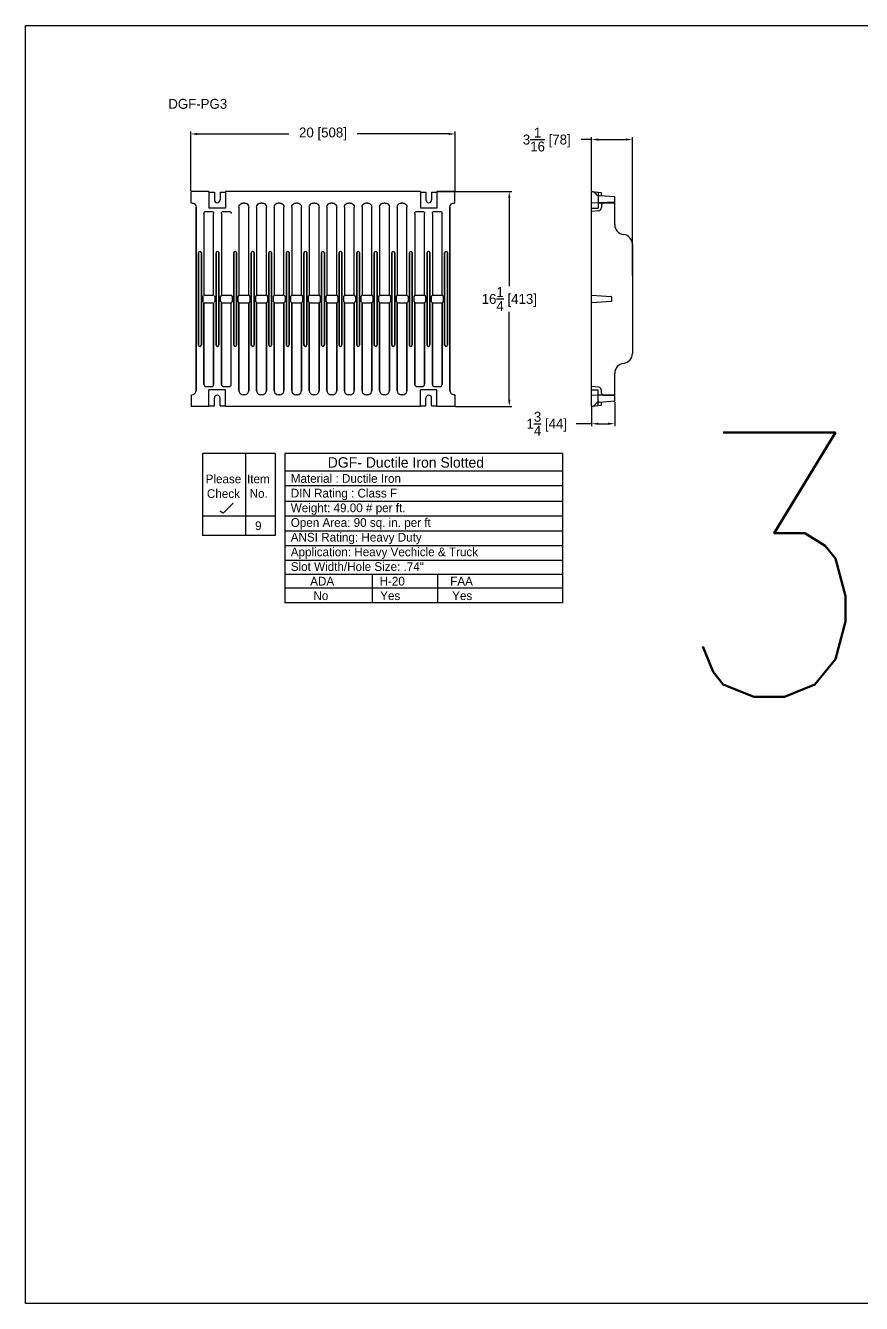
# Model space of a CAD drawing. Extents: x 168 to 616, y -89 to 7.
# Drawn here: x 496 to 559.3, y -89.4 to 7.2 of the extents above; entities that cross this region are included whole.
import ezdxf

# ---------------------------------------------------------------- set-up
doc = ezdxf.new("R2010")
doc.units = 0
doc.header["$LTSCALE"] = 0.5
doc.header["$MEASUREMENT"] = 0
doc.layers.get('0').update_dxf_attribs({"linetype": 'CONTINUOUS'})
doc.layers.get('DEFPOINTS').update_dxf_attribs({"linetype": 'CONTINUOUS'})
doc.layers.add('DIM', color=2, linetype='CONTINUOUS')
doc.styles.add('FT_FONT', font='ROMANS.SHX', dxfattribs={"width": 0.9})
doc.dimstyles.get("Standard").update_dxf_attribs({"dimtxt": 0.75, "dimasz": 0.18, "dimexe": 0.18, "dimexo": 0.0625, "dimgap": 0.09375, "dimtad": 0, "dimtih": 1, "dimtoh": 1, "dimdec": 4, "dimzin": 0, "dimdsep": 46, "dimlunit": 5, "dimtxsty": 'FT_FONT', "dimcen": 0.09, "dimclrt": 256, "dimadec": 0, "dimazin": 0, "dimtp": 0.03125, "dimtfac": 1, "dimtdec": 4, "dimtofl": 0, "dimtmove": 0, "dimatfit": 3, "dimfxl": 0, "dimtolj": 1, "dimtzin": 0, "dimarcsym": 0})

# ---------------------------------------------------------------- blocks, each defined once
blk = doc.blocks.new('*D35')
at = {"color": 0, "lineweight": -2}
for p, q in [((538.837, -1.377), (538.036, -1.377)), ((538.837, -5.246), (538.837, -1.197)), ((539.337, -1.377), (541.427, -1.377)), ((541.927, -11.667), (541.927, -1.197))]:
    blk.add_line(p, q, dxfattribs=at)
at = {"color": 0}
for points in [[(539.337, -1.293), (539.337, -1.46), (538.837, -1.377)], [(541.427, -1.46), (541.427, -1.293), (541.927, -1.377)]]:
    blk.add_solid(points, dxfattribs=at)
at = {"layer": 'DEFPOINTS', "color": 0}
for p in [(541.927, -1.377), (538.837, -5.309), (541.927, -11.73)]:
    blk.add_point(p, dxfattribs=at)
at = {"color": 250, "insert": (535.443, -1.377), "char_height": 0.75, "attachment_point": 5}
blk.add_mtext('\\A1;3{\\H1.000000x;\\S1/16;} [78]', dxfattribs=at)
blk = doc.blocks.new('*D39')
at = {"color": 0, "lineweight": -2}
for p, q in [((527.199, -5.309), (532.789, -5.309)), ((532.609, -5.809), (532.609, -12.465)), ((532.609, -21.059), (532.609, -14.403)), ((528.544, -21.559), (532.789, -21.559))]:
    blk.add_line(p, q, dxfattribs=at)
at = {"color": 0}
for points in [[(532.692, -5.809), (532.525, -5.809), (532.609, -5.309)], [(532.525, -21.059), (532.692, -21.059), (532.609, -21.559)]]:
    blk.add_solid(points, dxfattribs=at)
at = {"layer": 'DEFPOINTS', "color": 0}
for p in [(527.137, -5.309), (528.482, -21.559), (532.609, -21.559)]:
    blk.add_point(p, dxfattribs=at)
at = {"color": 250, "insert": (532.609, -13.434), "char_height": 0.75, "attachment_point": 5}
blk.add_mtext('\\A1;16{\\H1.000000x;\\S1/4;} [413]', dxfattribs=at)
blk = doc.blocks.new('*U96')
at = {"layer": 'DIM', "style": 'FT_FONT', "width": 0.9}
blk.add_text('3', height=20, dxfattribs=at).set_placement((544.937, -43.542))
blk = doc.blocks.new('*D59')
at = {"color": 0, "lineweight": -2}
for p, q in [((508.512, -5.246), (508.512, -0.775)), ((509.012, -0.955), (515.918, -0.955)), ((528.012, -0.955), (521.106, -0.955)), ((528.512, -5.246), (528.512, -0.775))]:
    blk.add_line(p, q, dxfattribs=at)
at = {"color": 0}
for points in [[(509.012, -0.871), (509.012, -1.038), (508.512, -0.955)], [(528.012, -1.038), (528.012, -0.871), (528.512, -0.955)]]:
    blk.add_solid(points, dxfattribs=at)
at = {"layer": 'DEFPOINTS', "color": 0}
for p in [(528.512, -0.955), (508.512, -5.309), (528.512, -5.309)]:
    blk.add_point(p, dxfattribs=at)
at = {"color": 250, "insert": (518.512, -0.955), "char_height": 0.75, "attachment_point": 5}
blk.add_mtext('\\A1;20 [508]', dxfattribs=at)
blk = doc.blocks.new('*U126')
at = {"color": 250}
for s, height, p in [('            DGF- Ductile Iron Slotted', 0.792, (515.337, -26.198)), ('   Material : Ductile Iron', 0.65997, (515.337, -27.342)), ('   DIN Rating : Class F', 0.65997, (515.337, -28.454)), ('   Weight: 49.00 # per ft.', 0.65997, (515.337, -29.565)), ('   Open Area: 90 sq. in. per ft', 0.65997, (515.337, -30.677)), ('   ANSI Rating: Heavy Duty', 0.65997, (515.337, -31.788)), ('   Application: Heavy Vechicle & Truck', 0.65997, (515.337, -32.899)), ('   Slot Width/Hole Size: .74"', 0.65997, (515.337, -34.01)), ('         ADA              H-20              FAA', 0.65997, (515.337, -35.113)), ('          No                Yes                Yes', 0.65997, (515.337, -36.213))]:
    blk.add_text(s, height=height, dxfattribs=at).set_placement(p)
blk = doc.blocks.new('*U127')
at = {"color": 250}
for s, p in [('Please', (509.632, -27.378)), ('Check', (509.73, -28.49))]:
    blk.add_text(s, height=0.66, dxfattribs=at).set_placement(p)
blk = doc.blocks.new('*U128')
at = {"color": 250}
for s, p in [('Item', (512.764, -27.378)), ('No.', (512.961, -28.478))]:
    blk.add_text(s, height=0.66, dxfattribs=at).set_placement(p)
blk = doc.blocks.new('*U129')
at = {"color": 250}
blk.add_text('9', height=0.66, dxfattribs=at).set_placement((513.373, -30.921))
blk = doc.blocks.new('*D67')
at = {"color": 0, "lineweight": -2}
for p, q in [((540.587, -21.216), (540.587, -23.053)), ((538.837, -21.621), (538.837, -23.053)), ((538.837, -22.873), (537.661, -22.873)), ((539.337, -22.873), (540.087, -22.873))]:
    blk.add_line(p, q, dxfattribs=at)
at = {"color": 0}
for points in [[(539.337, -22.789), (539.337, -22.956), (538.837, -22.873)], [(540.087, -22.956), (540.087, -22.789), (540.587, -22.873)]]:
    blk.add_solid(points, dxfattribs=at)
at = {"layer": 'DEFPOINTS', "color": 0}
for p in [(540.587, -21.154), (538.837, -21.559), (540.587, -22.873)]:
    blk.add_point(p, dxfattribs=at)
at = {"color": 250, "insert": (535.443, -22.873), "char_height": 0.75, "attachment_point": 5}
blk.add_mtext('\\A1;1{\\H1.000000x;\\S3/4;} [44]', dxfattribs=at)

msp = doc.modelspace()

# ---------------------------------------------------------------- linework, layer by layer
at = {"color": 250}
for p, q in [((509.88682, -5.3088), (508.54182, -5.3088)), ((508.54182, -6.1838), (508.54182, -5.3088)), ((509.88682, -5.3088), (509.88682, -6.5588)), ((509.88682, -5.35254), (510.29307, -5.35254)), ((510.29307, -5.35254), (510.29307, -5.9338)), ((510.73057, -5.35254), (511.13682, -5.35254)), ((510.73057, -5.35254), (510.73057, -5.9338)), ((525.88682, -5.3088), (511.13682, -5.3088)), ((511.13682, -5.3088), (511.13682, -6.5588)), ((525.88682, -5.3088), (525.88682, -6.5588)), ((525.88682, -5.35254), (526.29307, -5.35254)), ((526.29307, -5.35254), (526.29307, -5.9338)), ((526.73057, -5.35254), (527.13682, -5.35254)), ((526.73057, -5.35254), (526.73057, -5.9338)), ((527.13682, -5.3088), (527.13682, -6.5588)), ((528.48182, -5.3088), (527.13682, -5.3088)), ((528.48182, -6.1838), (528.48182, -5.3088)), ((538.83737, -21.5588), (538.83737, -5.3088)), ((538.83737, -5.3088), (539.58737, -5.37441)), ((539.33737, -5.35254), (539.33737, -6.5588)), ((540.58737, -5.7138), (539.39988, -5.62898)), ((539.58737, -5.64237), (539.58737, -5.37441)), ((540.58737, -7.8088), (540.58737, -5.7138)), ((508.90682, -6.49338), (508.90682, -20.37422)), ((508.90682, -20.37422), (508.90682, -6.49338)), ((511.13682, -6.5588), (509.88682, -6.5588)), ((512.15682, -6.49338), (512.15682, -13.1388)), ((512.58698, -6.1838), (512.46665, -6.1838)), ((512.89682, -13.1388), (512.89682, -6.49338)), ((513.48682, -6.49338), (513.48682, -13.1388)), ((513.91698, -6.1838), (513.79665, -6.1838)), ((514.22682, -13.1388), (514.22682, -6.49338)), ((514.81682, -6.49338), (514.81682, -13.1388)), ((515.24698, -6.1838), (515.12665, -6.1838)), ((515.55682, -13.1388), (515.55682, -6.49338)), ((516.14682, -6.49338), (516.14682, -13.1388)), ((516.57698, -6.1838), (516.45665, -6.1838)), ((516.88682, -13.1388), (516.88682, -6.49338)), ((517.47682, -6.49338), (517.47682, -13.1388)), ((517.90698, -6.1838), (517.78665, -6.1838)), ((518.21682, -13.1388), (518.21682, -6.49338)), ((518.80682, -6.49338), (518.80682, -13.1388)), ((519.23698, -6.1838), (519.11665, -6.1838)), ((519.54682, -13.1388), (519.54682, -6.49338)), ((520.13682, -6.49338), (520.13682, -13.1388)), ((520.56698, -6.1838), (520.44665, -6.1838)), ((520.87682, -13.1388), (520.87682, -6.49338)), ((521.46682, -6.49338), (521.46682, -13.1388)), ((521.89698, -6.1838), (521.77665, -6.1838)), ((522.20682, -13.1388), (522.20682, -6.49338)), ((522.79682, -6.49338), (522.79682, -13.1388)), ((523.22698, -6.1838), (523.10665, -6.1838)), ((523.53682, -13.1388), (523.53682, -6.49338)), ((524.12682, -6.49338), (524.12682, -13.1388)), ((524.55698, -6.1838), (524.43665, -6.1838)), ((524.86682, -13.1388), (524.86682, -6.49338)), ((527.13682, -6.5588), (525.88682, -6.5588)), ((528.11682, -20.37422), (528.11682, -6.49338)), ((528.11682, -6.49338), (528.11682, -20.37422)), ((528.48182, -6.1838), (528.42665, -6.1838)), ((540.58737, -6.1188), (538.83737, -6.1838)), ((538.83737, -6.5588), (539.33737, -6.5588)), ((539.35916, -6.76315), (538.83737, -6.8088)), ((539.33737, -6.15255), (540.58737, -6.15255)), ((539.58737, -6.31011), (539.58737, -6.5141)), ((509.49682, -6.96864), (509.49682, -13.1388)), ((509.65629, -6.8088), (510.07734, -6.8088)), ((510.23682, -13.1388), (510.23682, -6.96864)), ((510.82682, -6.96864), (510.82682, -13.1388)), ((510.98629, -6.8088), (511.40734, -6.8088)), ((525.45682, -6.96864), (525.45682, -13.1388)), ((525.61629, -6.8088), (526.03734, -6.8088)), ((526.19682, -13.1388), (526.19682, -6.96864)), ((526.78682, -6.96864), (526.78682, -13.1388)), ((526.94629, -6.8088), (527.36734, -6.8088)), ((527.52682, -13.1388), (527.52682, -6.96864)), ((541.92737, -9.3088), (541.92737, -17.5588)), ((509.09505, -9.9163), (509.09505, -16.9163)), ((509.09505, -16.9513), (509.09505, -9.9513)), ((509.30859, -9.9163), (509.30859, -16.9163)), ((509.30859, -16.9513), (509.30859, -9.9513)), ((510.42505, -9.9163), (510.42505, -16.9163)), ((510.42505, -16.9513), (510.42505, -9.9513)), ((510.63859, -9.9163), (510.63859, -16.9163)), ((510.63859, -16.9513), (510.63859, -9.9513)), ((511.75505, -9.9163), (511.75505, -16.9163)), ((511.75505, -16.9513), (511.75505, -9.9513)), ((511.96859, -9.9163), (511.96859, -16.9163)), ((511.96859, -16.9513), (511.96859, -9.9513)), ((513.08505, -9.9163), (513.08505, -16.9163)), ((513.08505, -16.9513), (513.08505, -9.9513)), ((513.29859, -9.9163), (513.29859, -16.9163)), ((513.29859, -16.9513), (513.29859, -9.9513)), ((514.41505, -9.9163), (514.41505, -16.9163)), ((514.41505, -16.9513), (514.41505, -9.9513)), ((514.62859, -9.9163), (514.62859, -16.9163)), ((514.62859, -16.9513), (514.62859, -9.9513)), ((515.74505, -9.9163), (515.74505, -16.9163)), ((515.74505, -16.9513), (515.74505, -9.9513)), ((515.95859, -9.9163), (515.95859, -16.9163)), ((515.95859, -16.9513), (515.95859, -9.9513)), ((517.07505, -9.9163), (517.07505, -16.9163)), ((517.07505, -16.9513), (517.07505, -9.9513)), ((517.28859, -9.9163), (517.28859, -16.9163)), ((517.28859, -16.9513), (517.28859, -9.9513)), ((518.40505, -9.9163), (518.40505, -16.9163)), ((518.40505, -16.9513), (518.40505, -9.9513)), ((518.61859, -9.9163), (518.61859, -16.9163)), ((518.61859, -16.9513), (518.61859, -9.9513)), ((519.73505, -9.9163), (519.73505, -16.9163)), ((519.73505, -16.9513), (519.73505, -9.9513)), ((519.94859, -9.9163), (519.94859, -16.9163)), ((519.94859, -16.9513), (519.94859, -9.9513)), ((521.06505, -9.9163), (521.06505, -16.9163)), ((521.06505, -16.9513), (521.06505, -9.9513)), ((521.27859, -9.9163), (521.27859, -16.9163)), ((521.27859, -16.9513), (521.27859, -9.9513)), ((522.39505, -9.9163), (522.39505, -16.9163)), ((522.39505, -16.9513), (522.39505, -9.9513)), ((522.60859, -9.9163), (522.60859, -16.9163)), ((522.60859, -16.9513), (522.60859, -9.9513)), ((523.72505, -9.9163), (523.72505, -16.9163)), ((523.72505, -16.9513), (523.72505, -9.9513)), ((523.93859, -9.9163), (523.93859, -16.9163)), ((523.93859, -16.9513), (523.93859, -9.9513)), ((525.05505, -9.9163), (525.05505, -16.9163)), ((525.05505, -16.9513), (525.05505, -9.9513)), ((525.26859, -9.9163), (525.26859, -16.9163)), ((525.26859, -16.9513), (525.26859, -9.9513)), ((526.38505, -9.9163), (526.38505, -16.9163)), ((526.38505, -16.9513), (526.38505, -9.9513)), ((526.59859, -9.9163), (526.59859, -16.9163)), ((526.59859, -16.9513), (526.59859, -9.9513)), ((527.71505, -9.9163), (527.71505, -16.9163)), ((527.71505, -16.9513), (527.71505, -9.9513)), ((527.92859, -9.9163), (527.92859, -16.9163)), ((527.92859, -16.9513), (527.92859, -9.9513)), ((509.41429, -13.27372), (509.41429, -13.59387)), ((509.45632, -13.1913), (509.41583, -13.2438)), ((509.49682, -13.1388), (510.23682, -13.1388)), ((510.27731, -13.1913), (510.31781, -13.2438)), ((510.31934, -13.27372), (510.31934, -13.59387)), ((510.74429, -13.27372), (510.74429, -13.59387)), ((510.82682, -13.1388), (510.74583, -13.2438)), ((510.82682, -13.1388), (511.56682, -13.1388)), ((511.56682, -13.1388), (511.64781, -13.2438)), ((511.64934, -13.27372), (511.64934, -13.59387)), ((512.07429, -13.27372), (512.07429, -13.59387)), ((512.15682, -13.1388), (512.07583, -13.2438)), ((512.15682, -13.1388), (512.89682, -13.1388)), ((512.89682, -13.1388), (512.97781, -13.2438)), ((512.97934, -13.27372), (512.97934, -13.59387)), ((513.40429, -13.27372), (513.40429, -13.59387)), ((513.48682, -13.1388), (513.40583, -13.2438)), ((513.48682, -13.1388), (514.22682, -13.1388)), ((514.22682, -13.1388), (514.30781, -13.2438)), ((514.30934, -13.27372), (514.30934, -13.59387)), ((514.73429, -13.27372), (514.73429, -13.59387)), ((514.81682, -13.1388), (514.73583, -13.2438)), ((514.81682, -13.1388), (515.55682, -13.1388)), ((515.55682, -13.1388), (515.63781, -13.2438)), ((515.63934, -13.27372), (515.63934, -13.59387)), ((516.06429, -13.27372), (516.06429, -13.59387)), ((516.14682, -13.1388), (516.06583, -13.2438)), ((516.14682, -13.1388), (516.88682, -13.1388)), ((516.88682, -13.1388), (516.96781, -13.2438)), ((516.96934, -13.27372), (516.96934, -13.59387)), ((517.39429, -13.27372), (517.39429, -13.59387)), ((517.47682, -13.1388), (517.39583, -13.2438)), ((517.47682, -13.1388), (518.21682, -13.1388)), ((518.21682, -13.1388), (518.29781, -13.2438)), ((518.29934, -13.27372), (518.29934, -13.59387)), ((518.72429, -13.27372), (518.72429, -13.59387)), ((518.80682, -13.1388), (518.72583, -13.2438)), ((518.80682, -13.1388), (519.54682, -13.1388)), ((519.54682, -13.1388), (519.62781, -13.2438)), ((519.62934, -13.27372), (519.62934, -13.59387)), ((520.05429, -13.27372), (520.05429, -13.59387)), ((520.13682, -13.1388), (520.05583, -13.2438)), ((520.13682, -13.1388), (520.87682, -13.1388)), ((520.87682, -13.1388), (520.95781, -13.2438)), ((520.95934, -13.27372), (520.95934, -13.59387)), ((521.38429, -13.27372), (521.38429, -13.59387)), ((521.46682, -13.1388), (521.38583, -13.2438)), ((521.46682, -13.1388), (522.20682, -13.1388)), ((522.20682, -13.1388), (522.28781, -13.2438)), ((522.28934, -13.27372), (522.28934, -13.59387)), ((522.71429, -13.27372), (522.71429, -13.59387)), ((522.79682, -13.1388), (522.71583, -13.2438)), ((522.79682, -13.1388), (523.53682, -13.1388)), ((523.53682, -13.1388), (523.61781, -13.2438)), ((523.61934, -13.27372), (523.61934, -13.59387)), ((524.04429, -13.27372), (524.04429, -13.59387)), ((524.12682, -13.1388), (524.04583, -13.2438)), ((524.12682, -13.1388), (524.86682, -13.1388)), ((524.86682, -13.1388), (524.94781, -13.2438)), ((524.94934, -13.27372), (524.94934, -13.59387)), ((525.37429, -13.27372), (525.37429, -13.59387)), ((525.45682, -13.1388), (525.37583, -13.2438)), ((525.45682, -13.1388), (526.19682, -13.1388)), ((526.19682, -13.1388), (526.27781, -13.2438)), ((526.27934, -13.27372), (526.27934, -13.59387)), ((526.70429, -13.27372), (526.70429, -13.59387)), ((526.78682, -13.1388), (526.70583, -13.2438)), ((526.78682, -13.1388), (527.52682, -13.1388)), ((527.52682, -13.1388), (527.60781, -13.2438)), ((527.60934, -13.27372), (527.60934, -13.59387)), ((538.83737, -13.1388), (540.30951, -13.2438)), ((540.33737, -13.27372), (540.33737, -13.59387)), ((509.41583, -13.6238), (509.45632, -13.6763)), ((509.49682, -19.89896), (509.49682, -13.7288)), ((509.49682, -13.7288), (509.49682, -19.89896)), ((509.49682, -13.7288), (510.23682, -13.7288)), ((510.23682, -13.7288), (510.23682, -19.89896)), ((510.23682, -19.89896), (510.23682, -13.7288)), ((510.31781, -13.6238), (510.27731, -13.6763)), ((510.74583, -13.6238), (510.82682, -13.7288)), ((510.82682, -19.89896), (510.82682, -13.7288)), ((510.82682, -13.7288), (510.82682, -19.89896)), ((510.82682, -13.7288), (511.56682, -13.7288)), ((511.64781, -13.6238), (511.56682, -13.7288)), ((511.56682, -19.89896), (511.56682, -13.7288)), ((512.07583, -13.6238), (512.15682, -13.7288)), ((512.15682, -13.7288), (512.89682, -13.7288)), ((512.15682, -20.37422), (512.15682, -13.7288)), ((512.15682, -13.7288), (512.15682, -20.37422)), ((512.97781, -13.6238), (512.89682, -13.7288)), ((512.89682, -13.7288), (512.89682, -20.37422)), ((512.89682, -20.37422), (512.89682, -13.7288)), ((513.40583, -13.6238), (513.48682, -13.7288)), ((513.48682, -20.37422), (513.48682, -13.7288)), ((513.48682, -13.7288), (513.48682, -20.37422)), ((513.48682, -13.7288), (514.22682, -13.7288)), ((514.30781, -13.6238), (514.22682, -13.7288)), ((514.22682, -13.7288), (514.22682, -20.37422)), ((514.22682, -20.37422), (514.22682, -13.7288)), ((514.73583, -13.6238), (514.81682, -13.7288)), ((514.81682, -20.37422), (514.81682, -13.7288)), ((514.81682, -13.7288), (514.81682, -20.37422)), ((514.81682, -13.7288), (515.55682, -13.7288)), ((515.63781, -13.6238), (515.55682, -13.7288)), ((515.55682, -13.7288), (515.55682, -20.37422)), ((515.55682, -20.37422), (515.55682, -13.7288)), ((516.06583, -13.6238), (516.14682, -13.7288)), ((516.14682, -20.37422), (516.14682, -13.7288)), ((516.14682, -13.7288), (516.14682, -20.37422)), ((516.14682, -13.7288), (516.88682, -13.7288)), ((516.96781, -13.6238), (516.88682, -13.7288)), ((516.88682, -13.7288), (516.88682, -20.37422)), ((516.88682, -20.37422), (516.88682, -13.7288)), ((517.39583, -13.6238), (517.47682, -13.7288)), ((517.47682, -20.37422), (517.47682, -13.7288)), ((517.47682, -13.7288), (517.47682, -20.37422)), ((517.47682, -13.7288), (518.21682, -13.7288)), ((518.29781, -13.6238), (518.21682, -13.7288)), ((518.21682, -13.7288), (518.21682, -20.37422)), ((518.21682, -20.37422), (518.21682, -13.7288)), ((518.72583, -13.6238), (518.80682, -13.7288)), ((518.80682, -20.37422), (518.80682, -13.7288)), ((518.80682, -13.7288), (518.80682, -20.37422)), ((518.80682, -13.7288), (519.54682, -13.7288)), ((519.62781, -13.6238), (519.54682, -13.7288)), ((519.54682, -13.7288), (519.54682, -20.37422)), ((519.54682, -20.37422), (519.54682, -13.7288)), ((520.05583, -13.6238), (520.13682, -13.7288)), ((520.13682, -20.37422), (520.13682, -13.7288)), ((520.13682, -13.7288), (520.13682, -20.37422)), ((520.13682, -13.7288), (520.87682, -13.7288)), ((520.95781, -13.6238), (520.87682, -13.7288)), ((520.87682, -13.7288), (520.87682, -20.37422)), ((520.87682, -20.37422), (520.87682, -13.7288)), ((521.38583, -13.6238), (521.46682, -13.7288)), ((521.46682, -20.37422), (521.46682, -13.7288)), ((521.46682, -13.7288), (521.46682, -20.37422)), ((521.46682, -13.7288), (522.20682, -13.7288)), ((522.28781, -13.6238), (522.20682, -13.7288)), ((522.20682, -13.7288), (522.20682, -20.37422)), ((522.20682, -20.37422), (522.20682, -13.7288)), ((522.71583, -13.6238), (522.79682, -13.7288)), ((522.79682, -20.37422), (522.79682, -13.7288)), ((522.79682, -13.7288), (522.79682, -20.37422)), ((522.79682, -13.7288), (523.53682, -13.7288)), ((523.61781, -13.6238), (523.53682, -13.7288)), ((523.53682, -13.7288), (523.53682, -20.37422)), ((523.53682, -20.37422), (523.53682, -13.7288)), ((524.04583, -13.6238), (524.12682, -13.7288)), ((524.12682, -20.37422), (524.12682, -13.7288)), ((524.12682, -13.7288), (524.12682, -20.37422)), ((524.12682, -13.7288), (524.86682, -13.7288)), ((524.94781, -13.6238), (524.86682, -13.7288)), ((524.86682, -13.7288), (524.86682, -20.37422)), ((524.86682, -20.37422), (524.86682, -13.7288)), ((525.37583, -13.6238), (525.45682, -13.7288)), ((525.45682, -19.89896), (525.45682, -13.7288)), ((525.45682, -13.7288), (525.45682, -19.89896)), ((525.45682, -13.7288), (526.19682, -13.7288)), ((526.27781, -13.6238), (526.19682, -13.7288)), ((526.19682, -13.7288), (526.19682, -19.89896)), ((526.19682, -19.89896), (526.19682, -13.7288)), ((526.70583, -13.6238), (526.78682, -13.7288)), ((526.78682, -13.7288), (527.52682, -13.7288)), ((526.78682, -19.89896), (526.78682, -13.7288)), ((526.78682, -13.7288), (526.78682, -19.89896)), ((527.60781, -13.6238), (527.52682, -13.7288)), ((527.52682, -13.7288), (527.52682, -19.89896)), ((527.52682, -19.89896), (527.52682, -13.7288)), ((540.30951, -13.6238), (538.83737, -13.7288)), ((540.58737, -21.1538), (540.58737, -19.0588)), ((509.65629, -20.0588), (510.07734, -20.0588)), ((510.98629, -20.0588), (511.40734, -20.0588)), ((525.61629, -20.0588), (526.03734, -20.0588)), ((526.94629, -20.0588), (527.36734, -20.0588)), ((539.35916, -20.10445), (538.83737, -20.0588)), ((508.54182, -20.6838), (508.54182, -21.5588)), ((511.13682, -20.3088), (509.88682, -20.3088)), ((509.88682, -21.5588), (509.88682, -20.3088)), ((510.29307, -21.51505), (510.29307, -20.9338)), ((510.73057, -21.51505), (510.73057, -20.9338)), ((511.13682, -21.5588), (511.13682, -20.3088)), ((512.58698, -20.6838), (512.46665, -20.6838)), ((513.91698, -20.6838), (513.79665, -20.6838)), ((515.24698, -20.6838), (515.12665, -20.6838)), ((516.57698, -20.6838), (516.45665, -20.6838)), ((517.90698, -20.6838), (517.78665, -20.6838)), ((519.23698, -20.6838), (519.11665, -20.6838)), ((520.56698, -20.6838), (520.44665, -20.6838)), ((521.89698, -20.6838), (521.77665, -20.6838)), ((523.22698, -20.6838), (523.10665, -20.6838)), ((524.55698, -20.6838), (524.43665, -20.6838)), ((527.13682, -20.3088), (525.88682, -20.3088)), ((525.88682, -21.5588), (525.88682, -20.3088)), ((526.29307, -21.51505), (526.29307, -20.9338)), ((526.73057, -21.51505), (526.73057, -20.9338)), ((527.13682, -21.5588), (527.13682, -20.3088)), ((528.48182, -20.6838), (528.42665, -20.6838)), ((528.48182, -20.6838), (528.48182, -21.5588)), ((538.83737, -20.3088), (539.33737, -20.3088)), ((538.83737, -20.6838), (540.58737, -20.7488)), ((539.33737, -21.51505), (539.33737, -20.3088)), ((540.58737, -20.71505), (539.33737, -20.71505)), ((539.39988, -21.23862), (540.58737, -21.1538)), ((539.58737, -20.55749), (539.58737, -20.3535)), ((539.58737, -21.49318), (539.58737, -21.22523)), ((509.88682, -21.5588), (508.54182, -21.5588)), ((509.88682, -21.51505), (510.29307, -21.51505)), ((510.73057, -21.51505), (511.13682, -21.51505)), ((525.88682, -21.5588), (511.13682, -21.5588)), ((525.88682, -21.51505), (526.29307, -21.51505)), ((526.73057, -21.51505), (527.13682, -21.51505)), ((528.48182, -21.5588), (527.13682, -21.5588)), ((539.58737, -21.49318), (538.83737, -21.5588)), ((509.39705, -25.11333), (509.39705, -31.32462)), ((514.90178, -25.11333), (509.39705, -25.11333)), ((512.65296, -25.11333), (512.65296, -31.32462)), ((514.90178, -25.11333), (514.90178, -31.32462)), ((536.62982, -25.11333), (515.61627, -25.11333)), ((515.61627, -25.11333), (515.61627, -36.42453)), ((536.62982, -25.11333), (536.62982, -36.42453)), ((536.62982, -26.46705), (515.61627, -26.46705)), ((536.62982, -27.58171), (515.61627, -27.58171)), ((510.96647, -29.64004), (511.7116, -28.89492)), ((536.62982, -28.76393), (515.61627, -28.76393)), ((514.90178, -29.87669), (509.39705, -29.87669)), ((510.96647, -29.64004), (510.69972, -29.48603)), ((536.62982, -29.87669), (515.61627, -29.87669)), ((514.90178, -31.32462), (509.39705, -31.32462)), ((536.62982, -31.00624), (515.61627, -31.00624)), ((536.62982, -32.11737), (515.61627, -32.11737)), ((536.62982, -33.20977), (515.61627, -33.20977)), ((536.62982, -34.2794), (515.61627, -34.2794)), ((522.2373, -34.2794), (522.2373, -36.42453)), ((527.17679, -34.2794), (527.17679, -36.42453)), ((536.62982, -35.30969), (515.61627, -35.30969)), ((536.62982, -36.42453), (515.61627, -36.42453))]:
    msp.add_line(p, q, dxfattribs=at)
for points in [[(508.59698, -6.1838), (508.69247, -6.19884), (508.77967, -6.24327), (508.84734, -6.31091), (508.89178, -6.39803), (508.90682, -6.49338)], [(512.15682, -6.49338), (512.17186, -6.39803), (512.2163, -6.31091), (512.28397, -6.24327), (512.37117, -6.19884), (512.46665, -6.1838)], [(512.58698, -6.1838), (512.68247, -6.19884), (512.76967, -6.24327), (512.83734, -6.31091), (512.88178, -6.39803), (512.89682, -6.49338)], [(513.48682, -6.49338), (513.50186, -6.39803), (513.5463, -6.31091), (513.61397, -6.24327), (513.70117, -6.19884), (513.79665, -6.1838)], [(513.91698, -6.1838), (514.01247, -6.19884), (514.09967, -6.24327), (514.16734, -6.31091), (514.21178, -6.39803), (514.22682, -6.49338)], [(514.81682, -6.49338), (514.83186, -6.39803), (514.8763, -6.31091), (514.94397, -6.24327), (515.03117, -6.19884), (515.12665, -6.1838)], [(515.24698, -6.1838), (515.34247, -6.19884), (515.42967, -6.24327), (515.49734, -6.31091), (515.54178, -6.39803), (515.55682, -6.49338)], [(516.14682, -6.49338), (516.16186, -6.39803), (516.2063, -6.31091), (516.27397, -6.24327), (516.36117, -6.19884), (516.45665, -6.1838)], [(516.57698, -6.1838), (516.67247, -6.19884), (516.75967, -6.24327), (516.82734, -6.31091), (516.87178, -6.39803), (516.88682, -6.49338)], [(517.47682, -6.49338), (517.49186, -6.39803), (517.5363, -6.31091), (517.60397, -6.24327), (517.69117, -6.19884), (517.78665, -6.1838)], [(517.90698, -6.1838), (518.00247, -6.19884), (518.08967, -6.24327), (518.15734, -6.31091), (518.20178, -6.39803), (518.21682, -6.49338)], [(518.80682, -6.49338), (518.82186, -6.39803), (518.8663, -6.31091), (518.93397, -6.24327), (519.02117, -6.19884), (519.11665, -6.1838)], [(519.23698, -6.1838), (519.33247, -6.19884), (519.41967, -6.24327), (519.48734, -6.31091), (519.53178, -6.39803), (519.54682, -6.49338)], [(520.13682, -6.49338), (520.15186, -6.39803), (520.1963, -6.31091), (520.26397, -6.24327), (520.35117, -6.19884), (520.44665, -6.1838)], [(520.56698, -6.1838), (520.66247, -6.19884), (520.74967, -6.24327), (520.81734, -6.31091), (520.86178, -6.39803), (520.87682, -6.49338)], [(521.46682, -6.49338), (521.48186, -6.39803), (521.5263, -6.31091), (521.59397, -6.24327), (521.68117, -6.19884), (521.77665, -6.1838)], [(521.89698, -6.1838), (521.99247, -6.19884), (522.07967, -6.24327), (522.14734, -6.31091), (522.19178, -6.39803), (522.20682, -6.49338)], [(522.79682, -6.49338), (522.81186, -6.39803), (522.8563, -6.31091), (522.92397, -6.24327), (523.01117, -6.19884), (523.10665, -6.1838)], [(523.22698, -6.1838), (523.32247, -6.19884), (523.40967, -6.24327), (523.47734, -6.31091), (523.52178, -6.39803), (523.53682, -6.49338)], [(524.12682, -6.49338), (524.14186, -6.39803), (524.1863, -6.31091), (524.25397, -6.24327), (524.34117, -6.19884), (524.43665, -6.1838)], [(524.55698, -6.1838), (524.65247, -6.19884), (524.73967, -6.24327), (524.80734, -6.31091), (524.85178, -6.39803), (524.86682, -6.49338)], [(528.11682, -6.49338), (528.13186, -6.39803), (528.1763, -6.31091), (528.24397, -6.24327), (528.33117, -6.19884), (528.42665, -6.1838)], [(509.49682, -6.96864), (509.50895, -6.9074), (509.54352, -6.85553), (509.59529, -6.82092), (509.65629, -6.8088)], [(510.07734, -6.8088), (510.13835, -6.82092), (510.19012, -6.85553), (510.22469, -6.9074), (510.23682, -6.96864)], [(510.82682, -6.96864), (510.83895, -6.9074), (510.87352, -6.85553), (510.92529, -6.82092), (510.98629, -6.8088)], [(511.40734, -6.8088), (511.46835, -6.82092), (511.52012, -6.85553), (511.55469, -6.9074), (511.56682, -6.96864)], [(525.45682, -6.96864), (525.46895, -6.9074), (525.50352, -6.85553), (525.55529, -6.82092), (525.61629, -6.8088)], [(526.03734, -6.8088), (526.09835, -6.82092), (526.15012, -6.85553), (526.18469, -6.9074), (526.19682, -6.96864)], [(526.78682, -6.96864), (526.79895, -6.9074), (526.83352, -6.85553), (526.88529, -6.82092), (526.94629, -6.8088)], [(527.36734, -6.8088), (527.42835, -6.82092), (527.48012, -6.85553), (527.51469, -6.9074), (527.52682, -6.96864)], [(509.41583, -13.2438), (509.41505, -13.24849), (509.4145, -13.25935), (509.41429, -13.27372)], [(510.31781, -13.2438), (510.31858, -13.24849), (510.31914, -13.25935), (510.31934, -13.27372)], [(510.74583, -13.2438), (510.74505, -13.24849), (510.7445, -13.25935), (510.74429, -13.27372)], [(511.64781, -13.2438), (511.64858, -13.24849), (511.64914, -13.25935), (511.64934, -13.27372)], [(512.07583, -13.2438), (512.07505, -13.24849), (512.0745, -13.25935), (512.07429, -13.27372)], [(512.97781, -13.2438), (512.97858, -13.24849), (512.97914, -13.25935), (512.97934, -13.27372)], [(513.40583, -13.2438), (513.40505, -13.24849), (513.4045, -13.25935), (513.40429, -13.27372)], [(514.30781, -13.2438), (514.30858, -13.24849), (514.30914, -13.25935), (514.30934, -13.27372)], [(514.73583, -13.2438), (514.73505, -13.24849), (514.7345, -13.25935), (514.73429, -13.27372)], [(515.63781, -13.2438), (515.63858, -13.24849), (515.63914, -13.25935), (515.63934, -13.27372)], [(516.06583, -13.2438), (516.06505, -13.24849), (516.0645, -13.25935), (516.06429, -13.27372)], [(516.96781, -13.2438), (516.96858, -13.24849), (516.96914, -13.25935), (516.96934, -13.27372)], [(517.39583, -13.2438), (517.39505, -13.24849), (517.3945, -13.25935), (517.39429, -13.27372)], [(518.29781, -13.2438), (518.29858, -13.24849), (518.29914, -13.25935), (518.29934, -13.27372)], [(518.72583, -13.2438), (518.72505, -13.24849), (518.7245, -13.25935), (518.72429, -13.27372)], [(519.62781, -13.2438), (519.62858, -13.24849), (519.62914, -13.25935), (519.62934, -13.27372)], [(520.05583, -13.2438), (520.05505, -13.24849), (520.0545, -13.25935), (520.05429, -13.27372)], [(520.95781, -13.2438), (520.95858, -13.24849), (520.95914, -13.25935), (520.95934, -13.27372)], [(521.38583, -13.2438), (521.38505, -13.24849), (521.3845, -13.25935), (521.38429, -13.27372)], [(522.28781, -13.2438), (522.28858, -13.24849), (522.28914, -13.25935), (522.28934, -13.27372)], [(522.71583, -13.2438), (522.71505, -13.24849), (522.7145, -13.25935), (522.71429, -13.27372)], [(523.61781, -13.2438), (523.61858, -13.24849), (523.61914, -13.25935), (523.61934, -13.27372)], [(524.04583, -13.2438), (524.04505, -13.24849), (524.0445, -13.25935), (524.04429, -13.27372)], [(524.94781, -13.2438), (524.94858, -13.24849), (524.94914, -13.25935), (524.94934, -13.27372)], [(525.37583, -13.2438), (525.37505, -13.24849), (525.3745, -13.25935), (525.37429, -13.27372)], [(526.27781, -13.2438), (526.27858, -13.24849), (526.27914, -13.25935), (526.27934, -13.27372)], [(526.70583, -13.2438), (526.70505, -13.24849), (526.7045, -13.25935), (526.70429, -13.27372)], [(527.60781, -13.2438), (527.60858, -13.24849), (527.60914, -13.25935), (527.60934, -13.27372)], [(509.41429, -13.59387), (509.4145, -13.60825), (509.41505, -13.61911), (509.41583, -13.6238)], [(510.31934, -13.59387), (510.31914, -13.60825), (510.31858, -13.61911), (510.31781, -13.6238)], [(510.74429, -13.59387), (510.7445, -13.60825), (510.74505, -13.61911), (510.74583, -13.6238)], [(511.64934, -13.59387), (511.64914, -13.60825), (511.64858, -13.61911), (511.64781, -13.6238)], [(512.07429, -13.59387), (512.0745, -13.60825), (512.07505, -13.61911), (512.07583, -13.6238)], [(512.97934, -13.59387), (512.97914, -13.60825), (512.97858, -13.61911), (512.97781, -13.6238)], [(513.40429, -13.59387), (513.4045, -13.60825), (513.40505, -13.61911), (513.40583, -13.6238)], [(514.30934, -13.59387), (514.30914, -13.60825), (514.30858, -13.61911), (514.30781, -13.6238)], [(514.73429, -13.59387), (514.7345, -13.60825), (514.73505, -13.61911), (514.73583, -13.6238)], [(515.63934, -13.59387), (515.63914, -13.60825), (515.63858, -13.61911), (515.63781, -13.6238)], [(516.06429, -13.59387), (516.0645, -13.60825), (516.06505, -13.61911), (516.06583, -13.6238)], [(516.96934, -13.59387), (516.96914, -13.60825), (516.96858, -13.61911), (516.96781, -13.6238)], [(517.39429, -13.59387), (517.3945, -13.60825), (517.39505, -13.61911), (517.39583, -13.6238)], [(518.29934, -13.59387), (518.29914, -13.60825), (518.29858, -13.61911), (518.29781, -13.6238)], [(518.72429, -13.59387), (518.7245, -13.60825), (518.72505, -13.61911), (518.72583, -13.6238)], [(519.62934, -13.59387), (519.62914, -13.60825), (519.62858, -13.61911), (519.62781, -13.6238)], [(520.05429, -13.59387), (520.0545, -13.60825), (520.05505, -13.61911), (520.05583, -13.6238)], [(520.95934, -13.59387), (520.95914, -13.60825), (520.95858, -13.61911), (520.95781, -13.6238)], [(521.38429, -13.59387), (521.3845, -13.60825), (521.38505, -13.61911), (521.38583, -13.6238)], [(522.28934, -13.59387), (522.28914, -13.60825), (522.28858, -13.61911), (522.28781, -13.6238)], [(522.71429, -13.59387), (522.7145, -13.60825), (522.71505, -13.61911), (522.71583, -13.6238)], [(523.61934, -13.59387), (523.61914, -13.60825), (523.61858, -13.61911), (523.61781, -13.6238)], [(524.04429, -13.59387), (524.0445, -13.60825), (524.04505, -13.61911), (524.04583, -13.6238)], [(524.94934, -13.59387), (524.94914, -13.60825), (524.94858, -13.61911), (524.94781, -13.6238)], [(525.37429, -13.59387), (525.3745, -13.60825), (525.37505, -13.61911), (525.37583, -13.6238)], [(526.27934, -13.59387), (526.27914, -13.60825), (526.27858, -13.61911), (526.27781, -13.6238)], [(526.70429, -13.59387), (526.7045, -13.60825), (526.70505, -13.61911), (526.70583, -13.6238)], [(527.60934, -13.59387), (527.60914, -13.60825), (527.60858, -13.61911), (527.60781, -13.6238)], [(509.49682, -19.89896), (509.50895, -19.9602), (509.54352, -20.01206), (509.59529, -20.04668), (509.65629, -20.0588)], [(510.07734, -20.0588), (510.13835, -20.04668), (510.19012, -20.01206), (510.22469, -19.9602), (510.23682, -19.89896)], [(510.82682, -19.89896), (510.83895, -19.9602), (510.87352, -20.01206), (510.92529, -20.04668), (510.98629, -20.0588)], [(511.40734, -20.0588), (511.46835, -20.04668), (511.52012, -20.01206), (511.55469, -19.9602), (511.56682, -19.89896)], [(525.45682, -19.89896), (525.46895, -19.9602), (525.50352, -20.01206), (525.55529, -20.04668), (525.61629, -20.0588)], [(526.03734, -20.0588), (526.09835, -20.04668), (526.15012, -20.01206), (526.18469, -19.9602), (526.19682, -19.89896)], [(526.78682, -19.89896), (526.79895, -19.9602), (526.83352, -20.01206), (526.88529, -20.04668), (526.94629, -20.0588)], [(527.36734, -20.0588), (527.42835, -20.04668), (527.48012, -20.01206), (527.51469, -19.9602), (527.52682, -19.89896)], [(508.59698, -20.6838), (508.69247, -20.66875), (508.77967, -20.62432), (508.84734, -20.55669), (508.89178, -20.46957), (508.90682, -20.37422)], [(512.15682, -20.37422), (512.17186, -20.46957), (512.2163, -20.55669), (512.28397, -20.62432), (512.37117, -20.66875), (512.46665, -20.6838)], [(512.58698, -20.6838), (512.68247, -20.66875), (512.76967, -20.62432), (512.83734, -20.55669), (512.88178, -20.46957), (512.89682, -20.37422)], [(513.48682, -20.37422), (513.50186, -20.46957), (513.5463, -20.55669), (513.61397, -20.62432), (513.70117, -20.66875), (513.79665, -20.6838)], [(513.91698, -20.6838), (514.01247, -20.66875), (514.09967, -20.62432), (514.16734, -20.55669), (514.21178, -20.46957), (514.22682, -20.37422)], [(514.81682, -20.37422), (514.83186, -20.46957), (514.8763, -20.55669), (514.94397, -20.62432), (515.03117, -20.66875), (515.12665, -20.6838)], [(515.24698, -20.6838), (515.34247, -20.66875), (515.42967, -20.62432), (515.49734, -20.55669), (515.54178, -20.46957), (515.55682, -20.37422)], [(516.14682, -20.37422), (516.16186, -20.46957), (516.2063, -20.55669), (516.27397, -20.62432), (516.36117, -20.66875), (516.45665, -20.6838)], [(516.57698, -20.6838), (516.67247, -20.66875), (516.75967, -20.62432), (516.82734, -20.55669), (516.87178, -20.46957), (516.88682, -20.37422)], [(517.47682, -20.37422), (517.49186, -20.46957), (517.5363, -20.55669), (517.60397, -20.62432), (517.69117, -20.66875), (517.78665, -20.6838)], [(517.90698, -20.6838), (518.00247, -20.66875), (518.08967, -20.62432), (518.15734, -20.55669), (518.20178, -20.46957), (518.21682, -20.37422)], [(518.80682, -20.37422), (518.82186, -20.46957), (518.8663, -20.55669), (518.93397, -20.62432), (519.02117, -20.66875), (519.11665, -20.6838)], [(519.23698, -20.6838), (519.33247, -20.66875), (519.41967, -20.62432), (519.48734, -20.55669), (519.53178, -20.46957), (519.54682, -20.37422)], [(520.13682, -20.37422), (520.15186, -20.46957), (520.1963, -20.55669), (520.26397, -20.62432), (520.35117, -20.66875), (520.44665, -20.6838)], [(520.56698, -20.6838), (520.66247, -20.66875), (520.74967, -20.62432), (520.81734, -20.55669), (520.86178, -20.46957), (520.87682, -20.37422)], [(521.46682, -20.37422), (521.48186, -20.46957), (521.5263, -20.55669), (521.59397, -20.62432), (521.68117, -20.66875), (521.77665, -20.6838)], [(521.89698, -20.6838), (521.99247, -20.66875), (522.07967, -20.62432), (522.14734, -20.55669), (522.19178, -20.46957), (522.20682, -20.37422)], [(522.79682, -20.37422), (522.81186, -20.46957), (522.8563, -20.55669), (522.92397, -20.62432), (523.01117, -20.66875), (523.10665, -20.6838)], [(523.22698, -20.6838), (523.32247, -20.66875), (523.40967, -20.62432), (523.47734, -20.55669), (523.52178, -20.46957), (523.53682, -20.37422)], [(524.12682, -20.37422), (524.14186, -20.46957), (524.1863, -20.55669), (524.25397, -20.62432), (524.34117, -20.66875), (524.43665, -20.6838)], [(524.55698, -20.6838), (524.65247, -20.66875), (524.73967, -20.62432), (524.80734, -20.55669), (524.85178, -20.46957), (524.86682, -20.37422)], [(528.11682, -20.37422), (528.13186, -20.46957), (528.1763, -20.55669), (528.24397, -20.62432), (528.33117, -20.66875), (528.42665, -20.6838)]]:
    msp.add_lwpolyline(points, dxfattribs=at)
for centre, radius, start, end in [((538.81065, -5.68285), 0.375, 34.788794, 85.9143832), ((539.4266, -5.25493), 0.375, 214.788794, 265.9143832), ((510.51182, -5.9338), 0.21875, 180, 0), ((526.51182, -5.9338), 0.21875, 180, 0), ((539.33737, -6.5141), 0.25, 275, 0), ((539.74737, -6.31011), 0.16, 92.1271511, 180), ((541.34215, -7.8088), 0.75478, 180, 263.5509548), ((541.1726, -9.3088), 0.75478, 0, 83.5509548), ((509.20182, -9.9513), 0.10677, 0, 180), ((510.53182, -9.9513), 0.10677, 0, 180), ((511.86182, -9.9513), 0.10677, 0, 180), ((513.19182, -9.9513), 0.10677, 0, 180), ((514.52182, -9.9513), 0.10677, 0, 180), ((515.85182, -9.9513), 0.10677, 0, 180), ((517.18182, -9.9513), 0.10677, 0, 180), ((518.51182, -9.9513), 0.10677, 0, 180), ((519.84182, -9.9513), 0.10677, 0, 180), ((521.17182, -9.9513), 0.10677, 0, 180), ((522.50182, -9.9513), 0.10677, 0, 180), ((523.83182, -9.9513), 0.10677, 0, 180), ((525.16182, -9.9513), 0.10677, 0, 180), ((526.49182, -9.9513), 0.10677, 0, 180), ((527.82182, -9.9513), 0.10677, 0, 180), ((540.30737, -13.27372), 0.03, 0, 85.9202866), ((540.30737, -13.59387), 0.03, 274.0797134, 0), ((509.20182, -16.9163), 0.10677, 180, 0), ((510.53182, -16.9163), 0.10677, 180, 0), ((511.86182, -16.9163), 0.10677, 180, 0), ((513.19182, -16.9163), 0.10677, 180, 0), ((514.52182, -16.9163), 0.10677, 180, 0), ((515.85182, -16.9163), 0.10677, 180, 0), ((517.18182, -16.9163), 0.10677, 180, 0), ((518.51182, -16.9163), 0.10677, 180, 0), ((519.84182, -16.9163), 0.10677, 180, 0), ((521.17182, -16.9163), 0.10677, 180, 0), ((522.50182, -16.9163), 0.10677, 180, 0), ((523.83182, -16.9163), 0.10677, 180, 0), ((525.16182, -16.9163), 0.10677, 180, 0), ((526.49182, -16.9163), 0.10677, 180, 0), ((527.82182, -16.9163), 0.10677, 180, 0), ((541.34215, -19.0588), 0.75478, 96.4490452, 180), ((541.1726, -17.5588), 0.75478, 276.4490452, 0), ((539.33737, -20.3535), 0.25, 0, 85), ((510.51182, -20.9338), 0.21875, 360, 180), ((526.51182, -20.9338), 0.21875, 360, 180), ((539.4266, -21.61267), 0.375, 94.0856168, 145.211206), ((539.74737, -20.55749), 0.16, 180, 267.8728489), ((538.81065, -21.18475), 0.375, 274.0856168, 325.211206)]:
    msp.add_arc(centre, radius, start, end, dxfattribs=at)
at = {"layer": 'DIM'}
msp.add_lwpolyline([(496.00681, 7.24561), (616.21407, 7.24561), (616.21407, -89.41947), (496.00681, -89.41947)], close=True, dxfattribs=at)

# ---------------------------------------------------------------- block references
for name in ['*U96', '*U126', '*U127', '*U128', '*U129']:
    msp.add_blockref(name, (0, 0))

# ---------------------------------------------------------------- texts
at = {"color": 250}
msp.add_text('DGF-PG3', height=0.75, dxfattribs=at).set_placement((506.80577, 0.94811))

# ---------------------------------------------------------------- dimensions: what is measured, and where the dimension line sits
dim = msp.add_linear_dim(base=(528.51182, -0.95464), p1=(508.51182, -5.3088), p2=(528.51182, -5.3088), dimstyle='Standard', override={"dimasz": 0.5, "dimtxsty": 'Standard', "dimclrt": 250, "dimtdec": 5}, dxfattribs=at)
dim.commit()
dim.dimension.update_dxf_attribs({"geometry": '*D59', "text_midpoint": (518.51182, -0.95464)})
for base, p1, p2, picture, middle in [((541.92737, -1.37669), (538.83737, -5.3088), (541.92737, -11.72986), '*D35', (535.44251, -1.37669)), ((540.58737, -22.87282), (538.83737, -21.5588), (540.58737, -21.1538), '*D67', (535.44251, -22.87282))]:
    dim = msp.add_linear_dim(base=base, p1=p1, p2=p2, dimstyle='Standard', override={"dimasz": 0.5, "dimtxsty": 'Standard', "dimclrt": 250, "dimtdec": 5}, dxfattribs=at)
    dim.commit()
    dim.dimension.update_dxf_attribs({"geometry": picture, "text_midpoint": middle, "dimtype": 160})
dim = msp.add_linear_dim(base=(532.60853, -21.5588), p1=(527.13682, -5.3088), p2=(528.48182, -21.5588), angle=90, dimstyle='Standard', override={"dimasz": 0.5, "dimtxsty": 'Standard', "dimclrt": 250, "dimtdec": 5}, dxfattribs=at)
dim.commit()
dim.dimension.update_dxf_attribs({"geometry": '*D39', "text_midpoint": (532.60853, -13.4338)})

doc.saveas('drawing.dxf')
